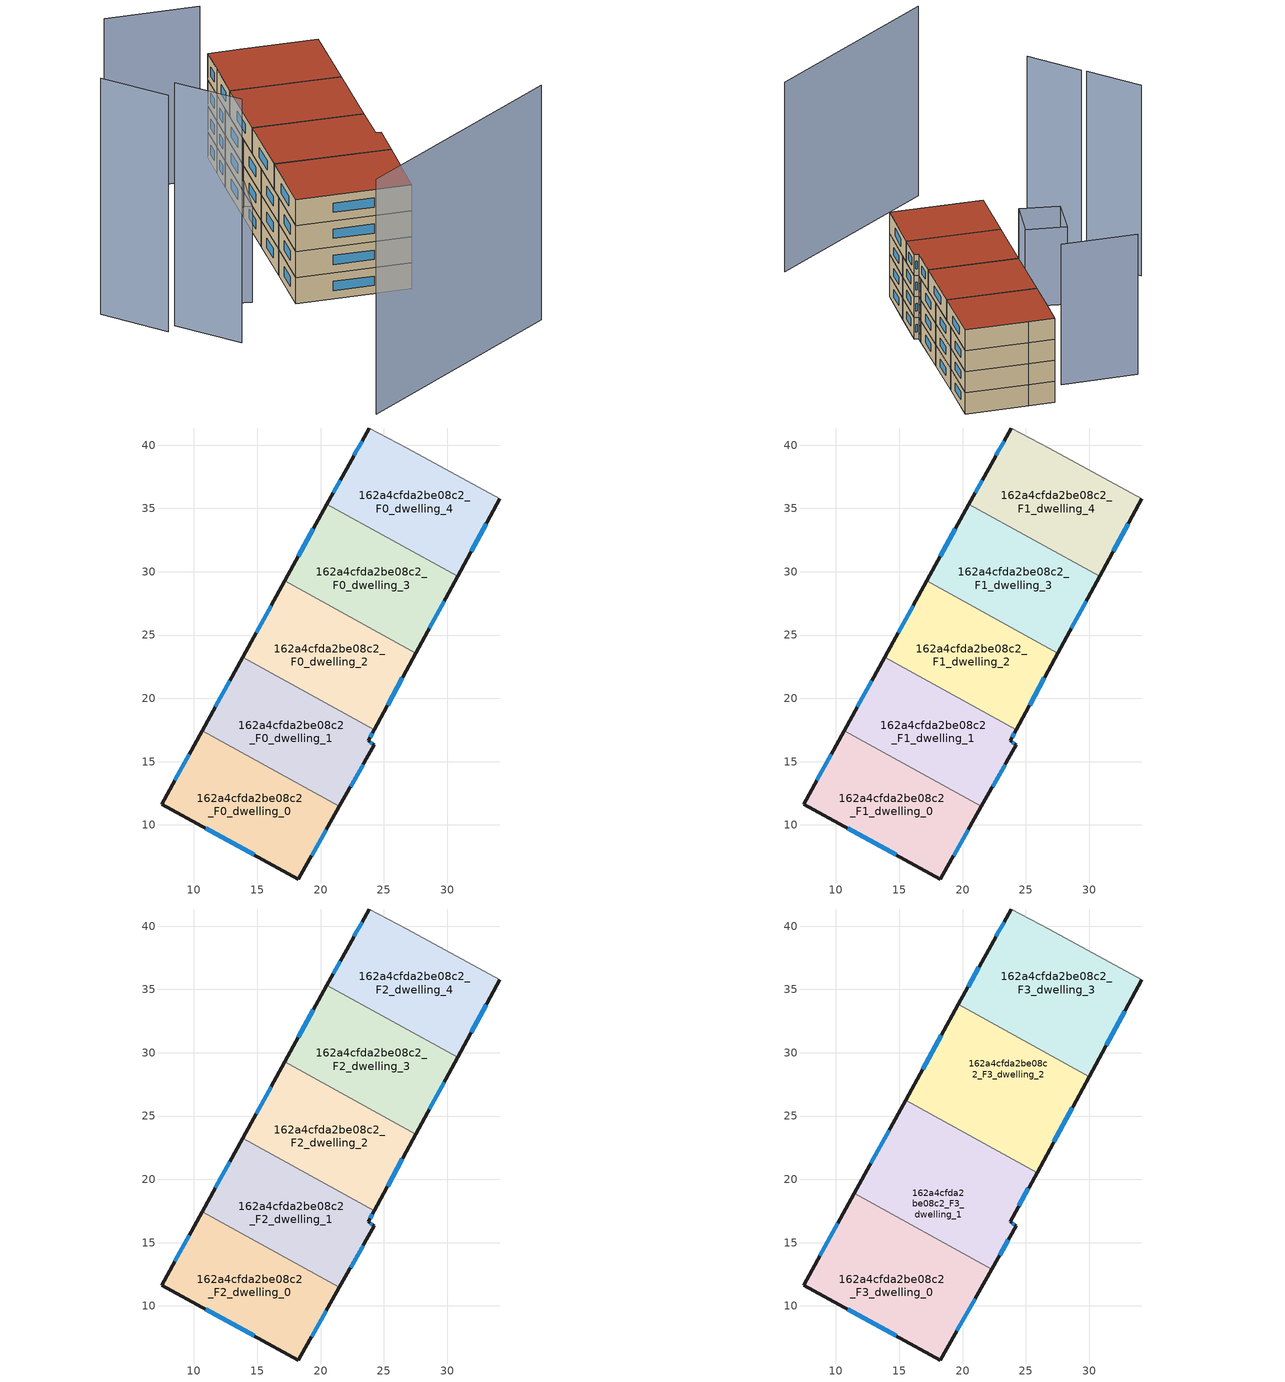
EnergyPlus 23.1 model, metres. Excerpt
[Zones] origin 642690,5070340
162a4cfda2be08c2_F0_dwelling_0
 floor ground (EU_floor_Construction): 21.5,11.46 18.25,5.73 7.45,11.64 10.65,17.45 z0
 wall outside (EU_wall_Construction): 10.65,17.45 7.45,11.64 18.25,5.73 21.5,11.46 z0:3
 wall to 162a4cfda2be08c2_F0_dwelling_1 (EU_wall_Construction): 21.5,11.46 10.65,17.45 z0:3
 window (EU_Window_Construction): 19.3,7.58 20.45,9.61 / 10.93,9.73 14.77,7.63 / 9.62,15.57 8.48,13.51 z0.97:2.03
162a4cfda2be08c2_F0_dwelling_1
 floor ground (EU_floor_Construction): 24.24,17.51 23.76,16.63 24.26,16.33 21.5,11.46 10.65,17.45 13.84,23.24 z0
 wall outside (EU_wall_Construction): 13.84,23.24 10.65,17.45 / 21.5,11.46 24.26,16.33 23.76,16.63 24.24,17.51 z0:3
 wall to 162a4cfda2be08c2_F0_dwelling_2 (EU_wall_Construction): 24.24,17.51 13.84,23.24 z0:3
 window (EU_Window_Construction): 12.81,21.37 11.68,19.32 / 23.91,16.92 24.08,17.23 / 24.1,16.43 23.92,16.54 / 22.39,13.04 23.37,14.76 z0.97:2.03
162a4cfda2be08c2_F0_dwelling_2
 floor ground (EU_floor_Construction): 27.54,23.57 24.24,17.51 13.84,23.24 17.17,29.28 z0
 wall outside (EU_wall_Construction): 17.17,29.28 13.84,23.24 / 24.24,17.51 27.54,23.57 z0:3
 wall to 162a4cfda2be08c2_F0_dwelling_3 (EU_wall_Construction): 27.54,23.57 17.17,29.28 z0:3
 window (EU_Window_Construction): 16.1,27.33 14.92,25.19 / 25.3,19.47 26.47,21.61 z0.97:2.03
162a4cfda2be08c2_F0_dwelling_3
 floor ground (EU_floor_Construction): 30.84,29.64 27.54,23.57 17.17,29.28 20.51,35.33 z0
 wall outside (EU_wall_Construction): 20.51,35.33 17.17,29.28 / 27.54,23.57 30.84,29.64 z0:3
 wall to 162a4cfda2be08c2_F0_dwelling_4 (EU_wall_Construction): 30.84,29.64 20.51,35.33 z0:3
 window (EU_Window_Construction): 19.43,33.38 18.25,31.23 / 28.6,25.52 29.78,27.68 z0.97:2.03
162a4cfda2be08c2_F0_dwelling_4
 floor ground (EU_floor_Construction): 34.17,35.75 30.84,29.64 20.51,35.33 22.06,38.15 23.87,41.35 26.87,39.75 z0
 wall outside (EU_wall_Construction): 30.84,29.64 34.17,35.75 / 23.87,41.35 22.06,38.15 20.51,35.33 z0:3
 wall adiabatic (EU_wall_Construction): 34.17,35.75 26.87,39.75 23.87,41.35 z0:3
 window (EU_Window_Construction): 31.92,31.61 33.1,33.78 / 21.56,37.24 21.01,36.24 / 23.28,40.32 22.65,39.18 z0.97:2.03
162a4cfda2be08c2_F1_dwelling_0
 floor to 162a4cfda2be08c2_F0_dwelling_0 (EU_floor_Construction): 21.5,11.46 18.25,5.73 7.45,11.64 10.65,17.45 z3
 wall outside (EU_wall_Construction): 10.65,17.45 7.45,11.64 18.25,5.73 21.5,11.46 z3:6
 wall to 162a4cfda2be08c2_F1_dwelling_1 (EU_wall_Construction): 21.5,11.46 10.65,17.45 z3:6
 window (EU_Window_Construction): 19.3,7.58 20.45,9.61 / 10.93,9.73 14.77,7.63 / 9.62,15.57 8.48,13.51 z3.97:5.03
162a4cfda2be08c2_F1_dwelling_1
 floor to 162a4cfda2be08c2_F0_dwelling_1 (EU_floor_Construction): 24.24,17.51 23.76,16.63 24.26,16.33 21.5,11.46 10.65,17.45 13.84,23.24 z3
 wall outside (EU_wall_Construction): 13.84,23.24 10.65,17.45 / 21.5,11.46 24.26,16.33 23.76,16.63 24.24,17.51 z3:6
 wall to 162a4cfda2be08c2_F1_dwelling_2 (EU_wall_Construction): 24.24,17.51 13.84,23.24 z3:6
 window (EU_Window_Construction): 12.81,21.37 11.68,19.32 / 23.91,16.92 24.08,17.23 / 24.1,16.43 23.92,16.54 / 22.39,13.04 23.37,14.76 z3.97:5.03
162a4cfda2be08c2_F1_dwelling_2
 floor to 162a4cfda2be08c2_F0_dwelling_2 (EU_floor_Construction): 27.54,23.57 24.24,17.51 13.84,23.24 17.17,29.28 z3
 wall outside (EU_wall_Construction): 17.17,29.28 13.84,23.24 / 24.24,17.51 27.54,23.57 z3:6
 wall to 162a4cfda2be08c2_F1_dwelling_3 (EU_wall_Construction): 27.54,23.57 17.17,29.28 z3:6
 window (EU_Window_Construction): 16.1,27.33 14.92,25.19 / 25.3,19.47 26.47,21.61 z3.97:5.03
162a4cfda2be08c2_F1_dwelling_3
 floor to 162a4cfda2be08c2_F0_dwelling_3 (EU_floor_Construction): 30.84,29.64 27.54,23.57 17.17,29.28 20.51,35.33 z3
 wall outside (EU_wall_Construction): 20.51,35.33 17.17,29.28 / 27.54,23.57 30.84,29.64 z3:6
 wall to 162a4cfda2be08c2_F1_dwelling_4 (EU_wall_Construction): 30.84,29.64 20.51,35.33 z3:6
 window (EU_Window_Construction): 19.43,33.38 18.25,31.23 / 28.6,25.52 29.78,27.68 z3.97:5.03
162a4cfda2be08c2_F1_dwelling_4
 floor to 162a4cfda2be08c2_F0_dwelling_4 (EU_floor_Construction): 34.17,35.75 30.84,29.64 20.51,35.33 22.06,38.15 23.87,41.35 26.87,39.75 z3
 wall outside (EU_wall_Construction): 30.84,29.64 34.17,35.75 / 23.87,41.35 22.06,38.15 20.51,35.33 z3:6
 wall adiabatic (EU_wall_Construction): 34.17,35.75 26.87,39.75 23.87,41.35 z3:6
 window (EU_Window_Construction): 31.92,31.61 33.1,33.78 / 21.56,37.24 21.01,36.24 / 23.28,40.32 22.65,39.18 z3.97:5.03
162a4cfda2be08c2_F2_dwelling_0
 floor to 162a4cfda2be08c2_F1_dwelling_0 (EU_floor_Construction): 21.5,11.46 18.25,5.73 7.45,11.64 10.65,17.45 z6
 wall outside (EU_wall_Construction): 10.65,17.45 7.45,11.64 18.25,5.73 21.5,11.46 z6:9
 wall to 162a4cfda2be08c2_F2_dwelling_1 (EU_wall_Construction): 21.5,11.46 10.65,17.45 z6:9
 window (EU_Window_Construction): 19.3,7.58 20.45,9.61 / 10.93,9.73 14.77,7.63 / 9.62,15.57 8.48,13.51 z6.97:8.03
162a4cfda2be08c2_F2_dwelling_1
 floor to 162a4cfda2be08c2_F1_dwelling_1 (EU_floor_Construction): 24.24,17.51 23.76,16.63 24.26,16.33 21.5,11.46 10.65,17.45 13.84,23.24 z6
 wall outside (EU_wall_Construction): 13.84,23.24 10.65,17.45 / 21.5,11.46 24.26,16.33 23.76,16.63 24.24,17.51 z6:9
 wall to 162a4cfda2be08c2_F2_dwelling_2 (EU_wall_Construction): 24.24,17.51 13.84,23.24 z6:9
 window (EU_Window_Construction): 12.81,21.37 11.68,19.32 / 23.91,16.92 24.08,17.23 / 24.1,16.43 23.92,16.54 / 22.39,13.04 23.37,14.76 z6.97:8.03
162a4cfda2be08c2_F2_dwelling_2
 floor to 162a4cfda2be08c2_F1_dwelling_2 (EU_floor_Construction): 27.54,23.57 24.24,17.51 13.84,23.24 17.17,29.28 z6
 wall outside (EU_wall_Construction): 17.17,29.28 13.84,23.24 / 24.24,17.51 27.54,23.57 z6:9
 wall to 162a4cfda2be08c2_F2_dwelling_3 (EU_wall_Construction): 27.54,23.57 17.17,29.28 z6:9
 window (EU_Window_Construction): 16.1,27.33 14.92,25.19 / 25.3,19.47 26.47,21.61 z6.97:8.03
162a4cfda2be08c2_F2_dwelling_3
 floor to 162a4cfda2be08c2_F1_dwelling_3 (EU_floor_Construction): 30.84,29.64 27.54,23.57 17.17,29.28 20.51,35.33 z6
 wall outside (EU_wall_Construction): 20.51,35.33 17.17,29.28 / 27.54,23.57 30.84,29.64 z6:9
 wall to 162a4cfda2be08c2_F2_dwelling_4 (EU_wall_Construction): 30.84,29.64 20.51,35.33 z6:9
 window (EU_Window_Construction): 19.43,33.38 18.25,31.23 / 28.6,25.52 29.78,27.68 z6.97:8.03
162a4cfda2be08c2_F2_dwelling_4
 floor to 162a4cfda2be08c2_F1_dwelling_4 (EU_floor_Construction): 34.17,35.75 30.84,29.64 20.51,35.33 22.06,38.15 23.87,41.35 26.87,39.75 z6
 wall outside (EU_wall_Construction): 30.84,29.64 34.17,35.75 / 23.87,41.35 22.06,38.15 20.51,35.33 z6:9
 wall adiabatic (EU_wall_Construction): 34.17,35.75 26.87,39.75 23.87,41.35 z6:9
 window (EU_Window_Construction): 31.92,31.61 33.1,33.78 / 21.56,37.24 21.01,36.24 / 23.28,40.32 22.65,39.18 z6.97:8.03
162a4cfda2be08c2_F3_dwelling_0
 floor to 162a4cfda2be08c2_F2_dwelling_0 (EU_floor_Construction): 21.5,11.46 18.25,5.73 7.45,11.64 10.65,17.45 z9
 floor to 162a4cfda2be08c2_F2_dwelling_1 (EU_floor_Construction): 22.31,12.9 21.5,11.46 10.65,17.45 11.44,18.89 z9
 wall outside (EU_wall_Construction): 11.44,18.89 7.45,11.64 18.25,5.73 22.31,12.9 z9:12
 wall to 162a4cfda2be08c2_F3_dwelling_1 (EU_wall_Construction): 22.31,12.9 11.44,18.89 z9:12
 window (EU_Window_Construction): 19.56,8.04 21,10.58 / 10.93,9.73 14.77,7.63 / 10.15,16.55 8.74,13.98 z9.97:11.03
 roof outside (EU_roof_Construction): 18.25,5.73 22.31,12.9 11.44,18.89 7.45,11.64 z12
162a4cfda2be08c2_F3_dwelling_1
 floor to 162a4cfda2be08c2_F2_dwelling_1 (EU_floor_Construction): 24.24,17.51 23.76,16.63 24.26,16.33 22.31,12.9 11.44,18.89 13.85,23.24 z9
 floor to 162a4cfda2be08c2_F2_dwelling_2 (EU_floor_Construction): 25.89,20.54 24.24,17.51 13.85,23.24 15.51,26.26 z9
 wall outside (EU_wall_Construction): 15.51,26.26 11.44,18.89 / 22.31,12.9 24.26,16.33 23.76,16.63 25.89,20.54 z9:12
 wall to 162a4cfda2be08c2_F3_dwelling_2 (EU_wall_Construction): 25.89,20.54 15.51,26.26 z9:12
 window (EU_Window_Construction): 14.2,23.88 12.75,21.27 / 24.45,17.89 25.2,19.28 / 24.1,16.43 23.92,16.54 / 22.94,14.01 23.63,15.23 z9.97:11.03
 roof outside (EU_roof_Construction): 22.31,12.9 24.26,16.33 23.76,16.63 25.89,20.54 15.51,26.26 11.44,18.89 z12
162a4cfda2be08c2_F3_dwelling_2
 floor to 162a4cfda2be08c2_F2_dwelling_3 (EU_floor_Construction): 30.02,28.12 27.54,23.57 17.17,29.28 19.68,33.82 z9
 floor to 162a4cfda2be08c2_F2_dwelling_2 (EU_floor_Construction): 27.54,23.57 25.89,20.54 15.51,26.26 17.17,29.28 z9
 wall outside (EU_wall_Construction): 19.68,33.82 15.51,26.26 / 25.89,20.54 30.02,28.12 z9:12
 wall to 162a4cfda2be08c2_F3_dwelling_3 (EU_wall_Construction): 30.02,28.12 19.68,33.82 z9:12
 window (EU_Window_Construction): 18.33,31.38 16.85,28.7 / 27.22,22.98 28.68,25.67 z9.97:11.03
 roof outside (EU_roof_Construction): 25.89,20.54 30.02,28.12 19.68,33.82 15.51,26.26 z12
162a4cfda2be08c2_F3_dwelling_3
 floor to 162a4cfda2be08c2_F2_dwelling_4 (EU_floor_Construction): 34.17,35.75 30.84,29.64 20.51,35.33 22.06,38.15 23.87,41.35 26.87,39.75 z9
 floor to 162a4cfda2be08c2_F2_dwelling_3 (EU_floor_Construction): 30.84,29.64 30.02,28.12 19.68,33.82 20.51,35.33 z9
 wall outside (EU_wall_Construction): 30.02,28.12 34.17,35.75 / 23.87,41.35 22.06,38.15 19.68,33.82 z9:12
 wall adiabatic (EU_wall_Construction): 34.17,35.75 26.87,39.75 23.87,41.35 z9:12
 window (EU_Window_Construction): 31.36,30.58 32.83,33.29 / 21.29,36.75 20.45,35.22 / 23.28,40.32 22.65,39.18 z9.97:11.03
 roof outside (EU_roof_Construction): 30.02,28.12 34.17,35.75 26.87,39.75 23.87,41.35 22.06,38.15 19.68,33.82 z12
shading: -4.88,16.76 -2.64,9.27 z0:28; -8.52,23.91 -6.26,16.34 z0:27.2; -3.95,-11.77 22.92,-8.49 z0:27; 3.65,22.94 7.98,19.79 / 7.98,19.79 4.53,15.05 / 4.53,15.05 0.2,18.2 / 0.2,18.2 3.65,22.94 z0:11; 19.84,38.41 10.86,43.18 z0:20
[Building]
EU S2 Campaign: North Axis=0; Terrain=City; Solar Distribution=FullExterior
[Site:Location]
Lyon-Bron: Latitude=45.75; Longitude=5; Time Zone=1; Elevation=198
[SizingPeriod:WeatherFileDays]
AnnualSizingPeriod: Begin Month=1; Begin Day of Month=1; End Month=12; End Day of Month=31; Day of Week for Start Day=Monday; Use Weather File Daylight Saving Period=No; Use Weather File Rain and Snow Indicators=No
[MATERIAL]
EU_InternalMass_Material: Roughness=MediumRough; Thickness=0.1; Conductivity=1; Density=1800; Specific Heat=900; Thermal Absorptance=0.9; Solar Absorptance=0.7; Visible Absorptance=0.7
[MATERIAL:NOMASS] Roughness=MediumRough; Thermal Absorptance=0.9; Solar Absorptance=0.7; Visible Absorptance=0.7
Name | Thermal Resistance
EU_wall_NoMass | 2.20426
EU_roof_NoMass | 1.82421
EU_floor_NoMass | 2.14752
[WINDOWMATERIAL:SIMPLEGLAZINGSYSTEM]
EU_Window_SimpleGlazing: UFactor=2.59914; Solar Heat Gain Coefficient=0.76; Visible Transmittance=0.76
[CONSTRUCTION]
EU_wall_Construction: EU_wall_NoMass
EU_roof_Construction: EU_roof_NoMass
EU_floor_Construction: EU_floor_NoMass
EU_Window_Construction: EU_Window_SimpleGlazing
EU_InternalMass_Construction: EU_InternalMass_Material
[ZONE] Type=1; Multiplier=1; Ceiling Height=autocalculate; Floor Area=autocalculate; Part of Total Floor Area=Yes
Name | Volume
162a4cfda2be08c2_F0_dwelling_0; 162a4cfda2be08c2_F1_dwelling_0; 162a4cfda2be08c2_F2_dwelling_0 | 245.044
162a4cfda2be08c2_F3_dwelling_0 | 306.31
162a4cfda2be08c2_F0_dwelling_1; 162a4cfda2be08c2_F1_dwelling_1; 162a4cfda2be08c2_F2_dwelling_1 | 245.038
162a4cfda2be08c2_F3_dwelling_1 | 306.302
162a4cfda2be08c2_F0_dwelling_2; 162a4cfda2be08c2_F1_dwelling_2; 162a4cfda2be08c2_F2_dwelling_2 | 245.035
162a4cfda2be08c2_F3_dwelling_2 | 306.299
162a4cfda2be08c2_F0_dwelling_3; 162a4cfda2be08c2_F1_dwelling_3; 162a4cfda2be08c2_F2_dwelling_3 | 245.055
162a4cfda2be08c2_F3_dwelling_3 | 306.297
162a4cfda2be08c2_F0_dwelling_4; 162a4cfda2be08c2_F1_dwelling_4; 162a4cfda2be08c2_F2_dwelling_4 | 245.033
[INTERNALMASS] Construction=EU_InternalMass_Construction
Name | Zone or ZoneList | Surface Area
162a4cfda2be08c2_F0_dwelling_0_EU_InternalMass | 162a4cfda2be08c2_F0_dwelling_0 | 81.6815
162a4cfda2be08c2_F0_dwelling_1_EU_InternalMass | 162a4cfda2be08c2_F0_dwelling_1 | 81.6787
162a4cfda2be08c2_F0_dwelling_2_EU_InternalMass | 162a4cfda2be08c2_F0_dwelling_2 | 81.6783
162a4cfda2be08c2_F0_dwelling_3_EU_InternalMass | 162a4cfda2be08c2_F0_dwelling_3 | 81.6849
162a4cfda2be08c2_F0_dwelling_4_EU_InternalMass | 162a4cfda2be08c2_F0_dwelling_4 | 81.6778
162a4cfda2be08c2_F1_dwelling_0_EU_InternalMass | 162a4cfda2be08c2_F1_dwelling_0 | 81.6815
162a4cfda2be08c2_F1_dwelling_1_EU_InternalMass | 162a4cfda2be08c2_F1_dwelling_1 | 81.6787
162a4cfda2be08c2_F1_dwelling_2_EU_InternalMass | 162a4cfda2be08c2_F1_dwelling_2 | 81.6783
162a4cfda2be08c2_F1_dwelling_3_EU_InternalMass | 162a4cfda2be08c2_F1_dwelling_3 | 81.6849
162a4cfda2be08c2_F1_dwelling_4_EU_InternalMass | 162a4cfda2be08c2_F1_dwelling_4 | 81.6778
162a4cfda2be08c2_F2_dwelling_0_EU_InternalMass | 162a4cfda2be08c2_F2_dwelling_0 | 81.6815
162a4cfda2be08c2_F2_dwelling_1_EU_InternalMass | 162a4cfda2be08c2_F2_dwelling_1 | 81.6787
162a4cfda2be08c2_F2_dwelling_2_EU_InternalMass | 162a4cfda2be08c2_F2_dwelling_2 | 81.6783
162a4cfda2be08c2_F2_dwelling_3_EU_InternalMass | 162a4cfda2be08c2_F2_dwelling_3 | 81.6849
162a4cfda2be08c2_F2_dwelling_4_EU_InternalMass | 162a4cfda2be08c2_F2_dwelling_4 | 81.6778
162a4cfda2be08c2_F3_dwelling_0_EU_InternalMass | 162a4cfda2be08c2_F3_dwelling_0 | 102.103
162a4cfda2be08c2_F3_dwelling_1_EU_InternalMass | 162a4cfda2be08c2_F3_dwelling_1 | 102.1
162a4cfda2be08c2_F3_dwelling_2_EU_InternalMass | 162a4cfda2be08c2_F3_dwelling_2 | 102.1
162a4cfda2be08c2_F3_dwelling_3_EU_InternalMass | 162a4cfda2be08c2_F3_dwelling_3 | 102.099
[OTHEREQUIPMENT] Fuel Type=Electricity; Design Level Calculation Method=Watts/Area; Power per Zone Floor Area=1; Fraction Latent=0; Fraction Radiant=0; Fraction Lost=0; Carbon Dioxide Generation Rate=0; EndUse Subcategory=EU_Step8_InternalGains
Name | Zone or ZoneList or Space or SpaceList | Schedule
EU_Step8_InternalGain_162a4cfda2be08c2_F0_dwelling_0_f000 | 162a4cfda2be08c2_F0_dwelling_0 | EU_Step8_GainSchedule_162a4cfda2be08c2_F0_dwelling_0_f000
EU_Step8_InternalGain_162a4cfda2be08c2_F0_dwelling_1_f000 | 162a4cfda2be08c2_F0_dwelling_1 | EU_Step8_GainSchedule_162a4cfda2be08c2_F0_dwelling_1_f000
EU_Step8_InternalGain_162a4cfda2be08c2_F0_dwelling_2_f000 | 162a4cfda2be08c2_F0_dwelling_2 | EU_Step8_GainSchedule_162a4cfda2be08c2_F0_dwelling_2_f000
EU_Step8_InternalGain_162a4cfda2be08c2_F0_dwelling_3_f000 | 162a4cfda2be08c2_F0_dwelling_3 | EU_Step8_GainSchedule_162a4cfda2be08c2_F0_dwelling_3_f000
EU_Step8_InternalGain_162a4cfda2be08c2_F0_dwelling_4_f000 | 162a4cfda2be08c2_F0_dwelling_4 | EU_Step8_GainSchedule_162a4cfda2be08c2_F0_dwelling_4_f000
EU_Step8_InternalGain_162a4cfda2be08c2_F1_dwelling_0_f000 | 162a4cfda2be08c2_F1_dwelling_0 | EU_Step8_GainSchedule_162a4cfda2be08c2_F1_dwelling_0_f000
EU_Step8_InternalGain_162a4cfda2be08c2_F1_dwelling_1_f000 | 162a4cfda2be08c2_F1_dwelling_1 | EU_Step8_GainSchedule_162a4cfda2be08c2_F1_dwelling_1_f000
EU_Step8_InternalGain_162a4cfda2be08c2_F1_dwelling_2_f000 | 162a4cfda2be08c2_F1_dwelling_2 | EU_Step8_GainSchedule_162a4cfda2be08c2_F1_dwelling_2_f000
EU_Step8_InternalGain_162a4cfda2be08c2_F1_dwelling_3_f000 | 162a4cfda2be08c2_F1_dwelling_3 | EU_Step8_GainSchedule_162a4cfda2be08c2_F1_dwelling_3_f000
EU_Step8_InternalGain_162a4cfda2be08c2_F1_dwelling_4_f000 | 162a4cfda2be08c2_F1_dwelling_4 | EU_Step8_GainSchedule_162a4cfda2be08c2_F1_dwelling_4_f000
EU_Step8_InternalGain_162a4cfda2be08c2_F2_dwelling_0_f000 | 162a4cfda2be08c2_F2_dwelling_0 | EU_Step8_GainSchedule_162a4cfda2be08c2_F2_dwelling_0_f000
EU_Step8_InternalGain_162a4cfda2be08c2_F2_dwelling_1_f000 | 162a4cfda2be08c2_F2_dwelling_1 | EU_Step8_GainSchedule_162a4cfda2be08c2_F2_dwelling_1_f000
EU_Step8_InternalGain_162a4cfda2be08c2_F2_dwelling_2_f000 | 162a4cfda2be08c2_F2_dwelling_2 | EU_Step8_GainSchedule_162a4cfda2be08c2_F2_dwelling_2_f000
EU_Step8_InternalGain_162a4cfda2be08c2_F2_dwelling_3_f000 | 162a4cfda2be08c2_F2_dwelling_3 | EU_Step8_GainSchedule_162a4cfda2be08c2_F2_dwelling_3_f000
EU_Step8_InternalGain_162a4cfda2be08c2_F2_dwelling_4_f000 | 162a4cfda2be08c2_F2_dwelling_4 | EU_Step8_GainSchedule_162a4cfda2be08c2_F2_dwelling_4_f000
EU_Step8_InternalGain_162a4cfda2be08c2_F3_dwelling_0_f000 | 162a4cfda2be08c2_F3_dwelling_0 | EU_Step8_GainSchedule_162a4cfda2be08c2_F3_dwelling_0_f000
EU_Step8_InternalGain_162a4cfda2be08c2_F3_dwelling_1_f000 | 162a4cfda2be08c2_F3_dwelling_1 | EU_Step8_GainSchedule_162a4cfda2be08c2_F3_dwelling_1_f000
EU_Step8_InternalGain_162a4cfda2be08c2_F3_dwelling_2_f000 | 162a4cfda2be08c2_F3_dwelling_2 | EU_Step8_GainSchedule_162a4cfda2be08c2_F3_dwelling_2_f000
EU_Step8_InternalGain_162a4cfda2be08c2_F3_dwelling_3_f000 | 162a4cfda2be08c2_F3_dwelling_3 | EU_Step8_GainSchedule_162a4cfda2be08c2_F3_dwelling_3_f000
[ZONEVENTILATION:DESIGNFLOWRATE] Schedule=EU_AlwaysOn; Design Flow Rate Calculation Method=AirChanges/Hour; Air Changes per Hour=0.567084; Ventilation Type=Natural; Fan Pressure Rise=0; Fan Total Efficiency=1; Constant Term Coefficient=1; Temperature Term Coefficient=0; Velocity Term Coefficient=0; Velocity Squared Term Coefficient=0; Minimum Indoor Temperature=-100; Maximum Indoor Temperature=100; Delta Temperature=-100; Minimum Outdoor Temperature=-100; Maximum Outdoor Temperature=100; Maximum Wind Speed=40
Name | Zone or ZoneList or Space or SpaceList
EU_ConstantAir_162a4cfda2be08c2_F0_dwelling_0 | 162a4cfda2be08c2_F0_dwelling_0
EU_ConstantAir_162a4cfda2be08c2_F0_dwelling_1 | 162a4cfda2be08c2_F0_dwelling_1
EU_ConstantAir_162a4cfda2be08c2_F0_dwelling_2 | 162a4cfda2be08c2_F0_dwelling_2
EU_ConstantAir_162a4cfda2be08c2_F0_dwelling_3 | 162a4cfda2be08c2_F0_dwelling_3
EU_ConstantAir_162a4cfda2be08c2_F0_dwelling_4 | 162a4cfda2be08c2_F0_dwelling_4
EU_ConstantAir_162a4cfda2be08c2_F1_dwelling_0 | 162a4cfda2be08c2_F1_dwelling_0
EU_ConstantAir_162a4cfda2be08c2_F1_dwelling_1 | 162a4cfda2be08c2_F1_dwelling_1
EU_ConstantAir_162a4cfda2be08c2_F1_dwelling_2 | 162a4cfda2be08c2_F1_dwelling_2
EU_ConstantAir_162a4cfda2be08c2_F1_dwelling_3 | 162a4cfda2be08c2_F1_dwelling_3
EU_ConstantAir_162a4cfda2be08c2_F1_dwelling_4 | 162a4cfda2be08c2_F1_dwelling_4
EU_ConstantAir_162a4cfda2be08c2_F2_dwelling_0 | 162a4cfda2be08c2_F2_dwelling_0
EU_ConstantAir_162a4cfda2be08c2_F2_dwelling_1 | 162a4cfda2be08c2_F2_dwelling_1
EU_ConstantAir_162a4cfda2be08c2_F2_dwelling_2 | 162a4cfda2be08c2_F2_dwelling_2
EU_ConstantAir_162a4cfda2be08c2_F2_dwelling_3 | 162a4cfda2be08c2_F2_dwelling_3
EU_ConstantAir_162a4cfda2be08c2_F2_dwelling_4 | 162a4cfda2be08c2_F2_dwelling_4
EU_ConstantAir_162a4cfda2be08c2_F3_dwelling_0 | 162a4cfda2be08c2_F3_dwelling_0
EU_ConstantAir_162a4cfda2be08c2_F3_dwelling_1 | 162a4cfda2be08c2_F3_dwelling_1
EU_ConstantAir_162a4cfda2be08c2_F3_dwelling_2 | 162a4cfda2be08c2_F3_dwelling_2
EU_ConstantAir_162a4cfda2be08c2_F3_dwelling_3 | 162a4cfda2be08c2_F3_dwelling_3
[HVACTEMPLATE:THERMOSTAT] Constant Heating Setpoint=20; Constant Cooling Setpoint=50
EU_HeatOnly_162a4cfda2be08c2_F0_dwelling_0; EU_HeatOnly_162a4cfda2be08c2_F0_dwelling_1; EU_HeatOnly_162a4cfda2be08c2_F0_dwelling_2; EU_HeatOnly_162a4cfda2be08c2_F0_dwelling_3; EU_HeatOnly_162a4cfda2be08c2_F0_dwelling_4; EU_HeatOnly_162a4cfda2be08c2_F1_dwelling_0; EU_HeatOnly_162a4cfda2be08c2_F1_dwelling_1; EU_HeatOnly_162a4cfda2be08c2_F1_dwelling_2; EU_HeatOnly_162a4cfda2be08c2_F1_dwelling_3; EU_HeatOnly_162a4cfda2be08c2_F1_dwelling_4; EU_HeatOnly_162a4cfda2be08c2_F2_dwelling_0; EU_HeatOnly_162a4cfda2be08c2_F2_dwelling_1; EU_HeatOnly_162a4cfda2be08c2_F2_dwelling_2; EU_HeatOnly_162a4cfda2be08c2_F2_dwelling_3; EU_HeatOnly_162a4cfda2be08c2_F2_dwelling_4; EU_HeatOnly_162a4cfda2be08c2_F3_dwelling_0; EU_HeatOnly_162a4cfda2be08c2_F3_dwelling_1; EU_HeatOnly_162a4cfda2be08c2_F3_dwelling_2; EU_HeatOnly_162a4cfda2be08c2_F3_dwelling_3
[HVACTEMPLATE:ZONE:IDEALLOADSAIRSYSTEM] System Availability Schedule=EU_AlwaysOn; Maximum Heating Supply Air Temperature=50; Minimum Cooling Supply Air Temperature=13; Maximum Heating Supply Air Humidity Ratio=0.0156; Minimum Cooling Supply Air Humidity Ratio=0.0077; Heating Limit=NoLimit; Cooling Limit=NoLimit; Heating Availability Schedule=EU_AlwaysOn; Cooling Availability Schedule=EU_CoolingOff; Dehumidification Control Type=ConstantSensibleHeatRatio; Cooling Sensible Heat Ratio=0.7; Dehumidification Setpoint=60; Humidification Control Type=None; Humidification Setpoint=30; Outdoor Air Method=None; Outdoor Air Flow Rate per Person=0.00944; Outdoor Air Flow Rate per Zone Floor Area=0; Outdoor Air Flow Rate per Zone=0; Demand Controlled Ventilation Type=None; Outdoor Air Economizer Type=NoEconomizer; Heat Recovery Type=None; Sensible Heat Recovery Effectiveness=0.7; Latent Heat Recovery Effectiveness=0.65
Name | Template Thermostat
162a4cfda2be08c2_F0_dwelling_0 | EU_HeatOnly_162a4cfda2be08c2_F0_dwelling_0
162a4cfda2be08c2_F0_dwelling_1 | EU_HeatOnly_162a4cfda2be08c2_F0_dwelling_1
162a4cfda2be08c2_F0_dwelling_2 | EU_HeatOnly_162a4cfda2be08c2_F0_dwelling_2
162a4cfda2be08c2_F0_dwelling_3 | EU_HeatOnly_162a4cfda2be08c2_F0_dwelling_3
162a4cfda2be08c2_F0_dwelling_4 | EU_HeatOnly_162a4cfda2be08c2_F0_dwelling_4
162a4cfda2be08c2_F1_dwelling_0 | EU_HeatOnly_162a4cfda2be08c2_F1_dwelling_0
162a4cfda2be08c2_F1_dwelling_1 | EU_HeatOnly_162a4cfda2be08c2_F1_dwelling_1
162a4cfda2be08c2_F1_dwelling_2 | EU_HeatOnly_162a4cfda2be08c2_F1_dwelling_2
162a4cfda2be08c2_F1_dwelling_3 | EU_HeatOnly_162a4cfda2be08c2_F1_dwelling_3
162a4cfda2be08c2_F1_dwelling_4 | EU_HeatOnly_162a4cfda2be08c2_F1_dwelling_4
162a4cfda2be08c2_F2_dwelling_0 | EU_HeatOnly_162a4cfda2be08c2_F2_dwelling_0
162a4cfda2be08c2_F2_dwelling_1 | EU_HeatOnly_162a4cfda2be08c2_F2_dwelling_1
162a4cfda2be08c2_F2_dwelling_2 | EU_HeatOnly_162a4cfda2be08c2_F2_dwelling_2
162a4cfda2be08c2_F2_dwelling_3 | EU_HeatOnly_162a4cfda2be08c2_F2_dwelling_3
162a4cfda2be08c2_F2_dwelling_4 | EU_HeatOnly_162a4cfda2be08c2_F2_dwelling_4
162a4cfda2be08c2_F3_dwelling_0 | EU_HeatOnly_162a4cfda2be08c2_F3_dwelling_0
162a4cfda2be08c2_F3_dwelling_1 | EU_HeatOnly_162a4cfda2be08c2_F3_dwelling_1
162a4cfda2be08c2_F3_dwelling_2 | EU_HeatOnly_162a4cfda2be08c2_F3_dwelling_2
162a4cfda2be08c2_F3_dwelling_3 | EU_HeatOnly_162a4cfda2be08c2_F3_dwelling_3
[SIZING:ZONE] Zone Cooling Design Supply Air Temperature Input Method=SupplyAirTemperature; Zone Cooling Design Supply Air Temperature=13; Zone Heating Design Supply Air Temperature Input Method=SupplyAirTemperature; Zone Heating Design Supply Air Temperature=50; Zone Cooling Design Supply Air Humidity Ratio=0.008; Zone Heating Design Supply Air Humidity Ratio=0.008; Cooling Design Air Flow Method=DesignDay; Cooling Design Air Flow Rate=0; Cooling Minimum Air Flow per Zone Floor Area=0.000762; Cooling Minimum Air Flow=0; Cooling Minimum Air Flow Fraction=0.2; Heating Design Air Flow Method=DesignDay; Heating Design Air Flow Rate=0; Heating Maximum Air Flow per Zone Floor Area=0.002032; Heating Maximum Air Flow=0.141576; Heating Maximum Air Flow Fraction=0.3; Account for Dedicated Outdoor Air System=No; Dedicated Outdoor Air System Control Strategy=NeutralSupplyAir; Dedicated Outdoor Air Low Setpoint Temperature for Design=autosize; Dedicated Outdoor Air High Setpoint Temperature for Design=autosize; Zone Load Sizing Method=Sensible Load Only No Latent Load; Zone Latent Cooling Design Supply Air Humidity Ratio Input Method=HumidityRatioDifference; Zone Cooling Design Supply Air Humidity Ratio Difference=0.005; Zone Latent Heating Design Supply Air Humidity Ratio Input Method=HumidityRatioDifference; Zone Humidification Design Supply Air Humidity Ratio Difference=0.005
162a4cfda2be08c2_F0_dwelling_0; 162a4cfda2be08c2_F0_dwelling_1; 162a4cfda2be08c2_F0_dwelling_2; 162a4cfda2be08c2_F0_dwelling_3; 162a4cfda2be08c2_F0_dwelling_4; 162a4cfda2be08c2_F1_dwelling_0; 162a4cfda2be08c2_F1_dwelling_1; 162a4cfda2be08c2_F1_dwelling_2; 162a4cfda2be08c2_F1_dwelling_3; 162a4cfda2be08c2_F1_dwelling_4; 162a4cfda2be08c2_F2_dwelling_0; 162a4cfda2be08c2_F2_dwelling_1; 162a4cfda2be08c2_F2_dwelling_2; 162a4cfda2be08c2_F2_dwelling_3; 162a4cfda2be08c2_F2_dwelling_4; 162a4cfda2be08c2_F3_dwelling_0; 162a4cfda2be08c2_F3_dwelling_1; 162a4cfda2be08c2_F3_dwelling_2; 162a4cfda2be08c2_F3_dwelling_3
[SCHEDULE:CONSTANT]
Name | Hourly Value
EU_AlwaysOn | 1
EU_CoolingOff | 0
[SCHEDULE:FILE] Column Number=1; Rows to Skip at Top=0; Number of Hours of Data=8760; Column Separator=Comma; Interpolate to Timestep=No; Minutes per Item=60; Adjust Schedule for Daylight Savings=Yes
Name | File
EU_Step8_GainSchedule_162a4cfda2be08c2_F0_dwelling_0_f000 | ../../schedules/162a4cfda2be08c2/162a4cfda2be08c2_F0_dwelling_0_f000_gain.csv
EU_Step8_GainSchedule_162a4cfda2be08c2_F0_dwelling_1_f000 | ../../schedules/162a4cfda2be08c2/162a4cfda2be08c2_F0_dwelling_1_f000_gain.csv
EU_Step8_GainSchedule_162a4cfda2be08c2_F0_dwelling_2_f000 | ../../schedules/162a4cfda2be08c2/162a4cfda2be08c2_F0_dwelling_2_f000_gain.csv
EU_Step8_GainSchedule_162a4cfda2be08c2_F0_dwelling_3_f000 | ../../schedules/162a4cfda2be08c2/162a4cfda2be08c2_F0_dwelling_3_f000_gain.csv
EU_Step8_GainSchedule_162a4cfda2be08c2_F0_dwelling_4_f000 | ../../schedules/162a4cfda2be08c2/162a4cfda2be08c2_F0_dwelling_4_f000_gain.csv
EU_Step8_GainSchedule_162a4cfda2be08c2_F1_dwelling_0_f000 | ../../schedules/162a4cfda2be08c2/162a4cfda2be08c2_F1_dwelling_0_f000_gain.csv
EU_Step8_GainSchedule_162a4cfda2be08c2_F1_dwelling_1_f000 | ../../schedules/162a4cfda2be08c2/162a4cfda2be08c2_F1_dwelling_1_f000_gain.csv
EU_Step8_GainSchedule_162a4cfda2be08c2_F1_dwelling_2_f000 | ../../schedules/162a4cfda2be08c2/162a4cfda2be08c2_F1_dwelling_2_f000_gain.csv
EU_Step8_GainSchedule_162a4cfda2be08c2_F1_dwelling_3_f000 | ../../schedules/162a4cfda2be08c2/162a4cfda2be08c2_F1_dwelling_3_f000_gain.csv
EU_Step8_GainSchedule_162a4cfda2be08c2_F1_dwelling_4_f000 | ../../schedules/162a4cfda2be08c2/162a4cfda2be08c2_F1_dwelling_4_f000_gain.csv
EU_Step8_GainSchedule_162a4cfda2be08c2_F2_dwelling_0_f000 | ../../schedules/162a4cfda2be08c2/162a4cfda2be08c2_F2_dwelling_0_f000_gain.csv
EU_Step8_GainSchedule_162a4cfda2be08c2_F2_dwelling_1_f000 | ../../schedules/162a4cfda2be08c2/162a4cfda2be08c2_F2_dwelling_1_f000_gain.csv
EU_Step8_GainSchedule_162a4cfda2be08c2_F2_dwelling_2_f000 | ../../schedules/162a4cfda2be08c2/162a4cfda2be08c2_F2_dwelling_2_f000_gain.csv
EU_Step8_GainSchedule_162a4cfda2be08c2_F2_dwelling_3_f000 | ../../schedules/162a4cfda2be08c2/162a4cfda2be08c2_F2_dwelling_3_f000_gain.csv
EU_Step8_GainSchedule_162a4cfda2be08c2_F2_dwelling_4_f000 | ../../schedules/162a4cfda2be08c2/162a4cfda2be08c2_F2_dwelling_4_f000_gain.csv
EU_Step8_GainSchedule_162a4cfda2be08c2_F3_dwelling_0_f000 | ../../schedules/162a4cfda2be08c2/162a4cfda2be08c2_F3_dwelling_0_f000_gain.csv
EU_Step8_GainSchedule_162a4cfda2be08c2_F3_dwelling_1_f000 | ../../schedules/162a4cfda2be08c2/162a4cfda2be08c2_F3_dwelling_1_f000_gain.csv
EU_Step8_GainSchedule_162a4cfda2be08c2_F3_dwelling_2_f000 | ../../schedules/162a4cfda2be08c2/162a4cfda2be08c2_F3_dwelling_2_f000_gain.csv
EU_Step8_GainSchedule_162a4cfda2be08c2_F3_dwelling_3_f000 | ../../schedules/162a4cfda2be08c2/162a4cfda2be08c2_F3_dwelling_3_f000_gain.csv
